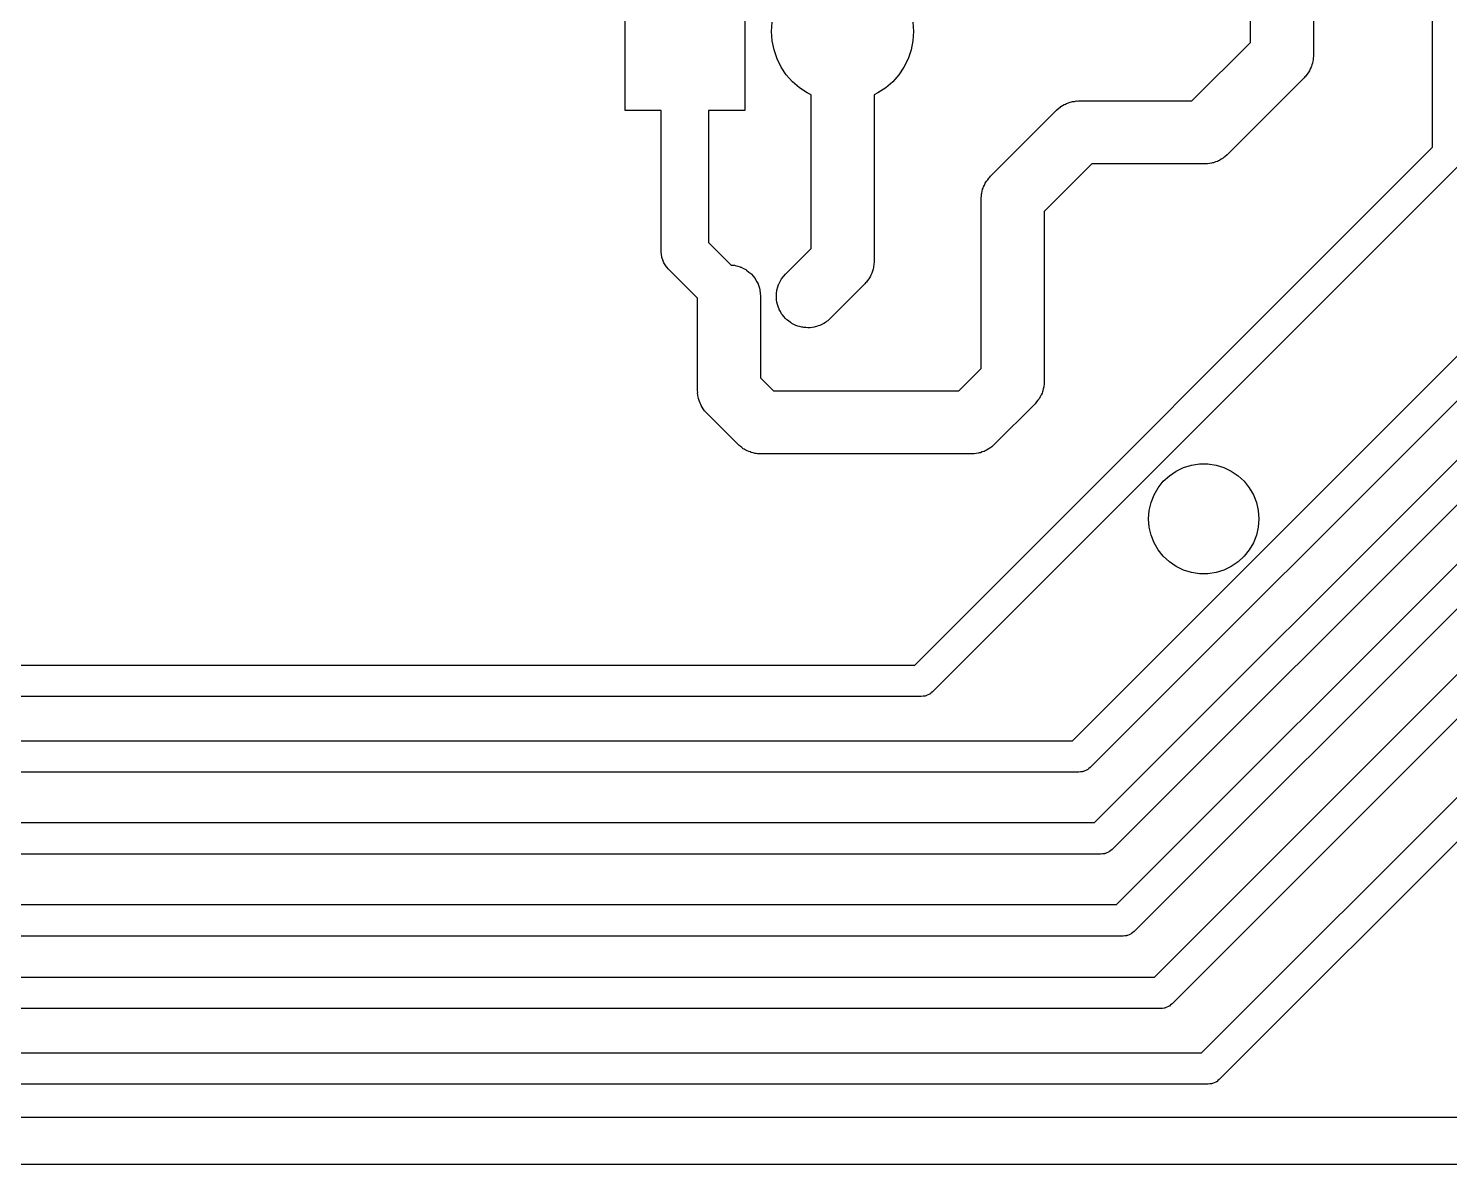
# Model space of a CAD drawing. Extents: x 62 to 248, y -138 to -62.
# Drawn here: x 158.27 to 203.36, y -137.85 to -101.8 of the extents above; entities that cross this region are included whole.
import ezdxf

# ---------------------------------------------------------------- set-up
doc = ezdxf.new("R2010")
doc.units = 0
doc.layers.add('BLACK', color=7, linetype='CONTINUOUS')

msp = doc.modelspace()

# ---------------------------------------------------------------- linework, layer by layer
at = {"layer": 'BLACK', "linetype": 'CONTINUOUS'}
for p, q in [((202.82, -105.572894), (202.82, -86.52)), ((181, -99.4), (181, -104.4)), ((197.04, -102.245786), (197.04, -100.46)), ((177.2, -104.4), (177.2, -100.707106)), ((199.04, -101.029541), (199.04, -102.66)), ((181.85, -101.9), (181.869249, -101.606316)), ((181.869249, -102.193684), (181.85, -101.9)), ((186.330751, -101.606316), (186.35, -101.9)), ((186.35, -101.9), (186.330751, -102.193684)), ((181.926667, -102.482343), (181.869249, -102.193684)), ((186.330751, -102.193684), (186.273333, -102.482343)), ((195.185786, -104.1), (197.04, -102.245786)), ((182.021271, -102.761038), (181.926667, -102.482343)), ((182.151443, -103.025), (182.021271, -102.761038)), ((186.178729, -102.761038), (186.048557, -103.025)), ((186.273333, -102.482343), (186.178729, -102.761038)), ((199.027204, -102.798462), (199.024314, -102.83642)), ((199.034869, -102.761168), (199.027204, -102.798462)), ((199.04, -102.66), (199.034869, -102.761168)), ((182.314955, -103.269713), (182.151443, -103.025)), ((186.048557, -103.025), (185.885045, -103.269713)), ((198.874972, -103.210292), (198.834942, -103.259384)), ((198.892597, -103.17655), (198.874972, -103.210292)), ((198.914347, -103.145302), (198.892597, -103.17655)), ((198.939326, -103.087092), (198.914347, -103.145302)), ((198.968653, -103.03095), (198.939326, -103.087092)), ((198.979126, -102.994347), (198.968653, -103.03095)), ((198.994139, -102.959363), (198.979126, -102.994347)), ((199.00689, -102.897313), (198.994139, -102.959363)), ((199.024314, -102.83642), (199.00689, -102.897313)), ((182.50901, -103.49099), (182.314955, -103.269713)), ((182.730287, -103.685045), (182.50901, -103.49099)), ((182.975, -103.848557), (182.730287, -103.685045)), ((185.469713, -103.685045), (185.225, -103.848557)), ((185.69099, -103.49099), (185.469713, -103.685045)), ((185.885045, -103.269713), (185.69099, -103.49099)), ((198.747107, -103.367107), (196.307107, -105.807107)), ((198.771167, -103.337598), (198.747107, -103.367107)), ((198.798758, -103.311372), (198.771167, -103.337598)), ((198.834942, -103.259384), (198.798758, -103.311372)), ((183.1, -103.9102), (182.975, -103.848557)), ((183.1, -108.785786), (183.1, -103.9102)), ((185.225, -103.848557), (185.1, -103.9102)), ((185.1, -103.9102), (185.1, -109.2)), ((191.266082, -104.162079), (191.324903, -104.138583)), ((191.324903, -104.138583), (191.362377, -104.131866)), ((191.362377, -104.131866), (191.398701, -104.12047)), ((191.398701, -104.12047), (191.461724, -104.114061)), ((191.461724, -104.114061), (191.524066, -104.102888)), ((191.524066, -104.102888), (191.562118, -104.103852)), ((191.562118, -104.103852), (191.6, -104.1)), ((191.6, -104.1), (195.185786, -104.1)), ((178.35, -104.4), (177.2, -104.4)), ((178.35, -108.9), (178.35, -104.4)), ((181, -104.4), (179.85, -104.4)), ((179.85, -104.4), (179.85, -108.58934)), ((188.792893, -106.492893), (190.892893, -104.392894)), ((190.892893, -104.392894), (190.968058, -104.324985)), ((190.968058, -104.324985), (190.999844, -104.304036)), ((190.999844, -104.304036), (191.028732, -104.279237)), ((191.028732, -104.279237), (191.084119, -104.248494)), ((191.084119, -104.248494), (191.137003, -104.213641)), ((191.137003, -104.213641), (191.172352, -104.19952)), ((191.172352, -104.19952), (191.205644, -104.181042)), ((191.205644, -104.181042), (191.266082, -104.162079)), ((186.392894, -122), (202.82, -105.572894)), ((196.115887, -105.951501), (196.062997, -105.98636)), ((196.171268, -105.920763), (196.115887, -105.951501)), ((196.200154, -105.895964), (196.171268, -105.920763)), ((196.231942, -105.875015), (196.200154, -105.895964)), ((196.307107, -105.807107), (196.231942, -105.875015)), ((203.753553, -106.053553), (186.953553, -122.853553)), ((192.014213, -106.1), (190.5, -107.614213)), ((195.6, -106.1), (192.014213, -106.1)), ((195.637881, -106.096147), (195.6, -106.1)), ((195.675933, -106.097112), (195.637881, -106.096147)), ((195.738273, -106.085939), (195.675933, -106.097112)), ((195.801299, -106.07953), (195.738273, -106.085939)), ((195.837624, -106.068132), (195.801299, -106.07953)), ((195.875096, -106.061417), (195.837624, -106.068132)), ((195.933918, -106.03792), (195.875096, -106.061417)), ((195.994356, -106.018958), (195.933918, -106.03792)), ((196.027642, -106.000482), (195.994356, -106.018958)), ((196.062997, -105.98636), (196.027642, -106.000482)), ((188.560873, -106.865653), (188.571347, -106.82905)), ((188.571347, -106.82905), (188.600673, -106.772907)), ((188.600673, -106.772907), (188.625653, -106.714698)), ((188.625653, -106.714698), (188.647402, -106.683449)), ((188.647402, -106.683449), (188.665028, -106.649708)), ((188.665028, -106.649708), (188.705057, -106.600615)), ((188.705057, -106.600615), (188.741242, -106.548628)), ((188.741242, -106.548628), (188.768832, -106.522401)), ((188.768832, -106.522401), (188.792893, -106.492893)), ((188.5, -107.2), (188.505131, -107.098832)), ((188.5, -112.585786), (188.5, -107.2)), ((188.505131, -107.098832), (188.512793, -107.061543)), ((188.512793, -107.061543), (188.515685, -107.02358)), ((188.515685, -107.02358), (188.533111, -106.962677)), ((188.533111, -106.962677), (188.545861, -106.900637)), ((188.545861, -106.900637), (188.560873, -106.865653)), ((190.5, -107.614213), (190.5, -113)), ((179.85, -108.58934), (180.567287, -109.306627)), ((178.35885, -108.975725), (178.35, -108.9)), ((178.365494, -109.051663), (178.35885, -108.975725)), ((178.368943, -109.062071), (178.365494, -109.051663)), ((178.370216, -109.072962), (178.368943, -109.062071)), ((178.396293, -109.144609), (178.370216, -109.072962)), ((182.292893, -109.592893), (183.1, -108.785786)), ((178.42027, -109.216963), (178.396293, -109.144609)), ((178.426025, -109.226293), (178.42027, -109.216963)), ((178.429776, -109.236599), (178.426025, -109.226293)), ((178.471664, -109.300287), (178.429776, -109.236599)), ((178.511688, -109.365177), (178.471664, -109.300287)), ((178.52186, -109.376607), (178.511688, -109.365177)), ((178.525467, -109.382091), (178.52186, -109.376607)), ((178.533406, -109.389581), (178.525467, -109.382091)), ((178.56967, -109.43033), (178.533406, -109.389581)), ((179.5, -110.36066), (178.56967, -109.43033)), ((180.567287, -109.306627), (180.580624, -109.30794)), ((180.580624, -109.30794), (180.651428, -109.311532)), ((180.651428, -109.311532), (180.672513, -109.316991)), ((180.672513, -109.316991), (180.69509, -109.319215)), ((180.69509, -109.319215), (180.776616, -109.343945)), ((180.776616, -109.343945), (180.847305, -109.362248)), ((180.847305, -109.362248), (180.864082, -109.370477)), ((180.864082, -109.370477), (180.882683, -109.37612)), ((180.882683, -109.37612), (180.961835, -109.418428)), ((180.961835, -109.418428), (181.028964, -109.451356)), ((181.028964, -109.451356), (181.04129, -109.460897)), ((181.04129, -109.460897), (181.05557, -109.46853)), ((181.05557, -109.46853), (181.128934, -109.528738)), ((181.128934, -109.528738), (181.188967, -109.575207)), ((185.039126, -109.534346), (185.028653, -109.57095)), ((185.054139, -109.499363), (185.039126, -109.534346)), ((185.066888, -109.437322), (185.054139, -109.499363)), ((185.084315, -109.37642), (185.066888, -109.437322)), ((185.087206, -109.338456), (185.084315, -109.37642)), ((185.094869, -109.301168), (185.087206, -109.338456)), ((185.1, -109.2), (185.094869, -109.301168)), ((181.188967, -109.575207), (181.197098, -109.584679)), ((181.197098, -109.584679), (181.207107, -109.592893)), ((181.207107, -109.592893), (181.271329, -109.671148)), ((181.271329, -109.671148), (181.320763, -109.728732)), ((181.320763, -109.728732), (181.325309, -109.736923)), ((181.325309, -109.736923), (181.33147, -109.74443)), ((181.33147, -109.74443), (181.383357, -109.841505)), ((181.383357, -109.841505), (181.418958, -109.905644)), ((181.418958, -109.905644), (181.42083, -109.911611)), ((181.42083, -109.911611), (181.42388, -109.917317)), ((181.42388, -109.917317), (181.460586, -110.038324)), ((182.019215, -110.10491), (182.051161, -109.999595)), ((182.051161, -109.999595), (182.071347, -109.92905)), ((182.071347, -109.92905), (182.074242, -109.923507)), ((182.074242, -109.923507), (182.07612, -109.917317)), ((182.07612, -109.917317), (182.13576, -109.805738)), ((182.13576, -109.805738), (182.165028, -109.749708)), ((182.165028, -109.749708), (182.167004, -109.747283)), ((182.167004, -109.747283), (182.16853, -109.74443)), ((182.16853, -109.74443), (182.292893, -109.592893)), ((184.807107, -109.907107), (183.707107, -111.007107)), ((184.831167, -109.877598), (184.807107, -109.907107)), ((184.858758, -109.851372), (184.831167, -109.877598)), ((184.894942, -109.799384), (184.858758, -109.851372)), ((184.934972, -109.750292), (184.894942, -109.799384)), ((184.952597, -109.71655), (184.934972, -109.750292)), ((184.974347, -109.685302), (184.952597, -109.71655)), ((184.999326, -109.627092), (184.974347, -109.685302)), ((185.028653, -109.57095), (184.999326, -109.627092)), ((179.5, -113.3), (179.5, -110.36066)), ((181.460586, -110.038324), (181.47953, -110.098701)), ((181.47953, -110.098701), (181.479846, -110.101817)), ((181.479846, -110.101817), (181.480785, -110.10491)), ((181.480785, -110.10491), (181.5, -110.3)), ((181.5, -110.3), (181.5, -112.885786)), ((182, -110.3), (182.00992, -110.199278)), ((182.001269, -110.312884), (182, -110.3)), ((182.000321, -110.325333), (182.001269, -110.312884)), ((182.009913, -110.400648), (182.000321, -110.325333)), ((182.019215, -110.49509), (182.009913, -110.400648)), ((182.00992, -110.199278), (182.015685, -110.12358)), ((182.015685, -110.12358), (182.018263, -110.114567)), ((182.018263, -110.114567), (182.019215, -110.10491)), ((182.023914, -110.510581), (182.019215, -110.49509)), ((182.025884, -110.526048), (182.023914, -110.510581)), ((182.05007, -110.596809), (182.025884, -110.526048)), ((182.07612, -110.682683), (182.05007, -110.596809)), ((182.085282, -110.699824), (182.07612, -110.682683)), ((182.091327, -110.717509), (182.085282, -110.699824)), ((182.128368, -110.780433), (182.091327, -110.717509)), ((182.16853, -110.85557), (182.128368, -110.780433)), ((182.182923, -110.873109), (182.16853, -110.85557)), ((182.193972, -110.891877), (182.182923, -110.873109)), ((182.241492, -110.944475), (182.193972, -110.891877)), ((191.392894, -124.4), (205.02, -110.772894)), ((192.092894, -127), (208.296447, -110.796446)), ((182.292893, -111.007107), (182.241492, -110.944475)), ((182.312946, -111.023564), (182.292893, -111.007107)), ((182.329615, -111.042014), (182.312946, -111.023564)), ((182.384842, -111.082568), (182.329615, -111.042014)), ((182.44443, -111.13147), (182.384842, -111.082568)), ((182.470189, -111.145238), (182.44443, -111.13147)), ((182.492705, -111.161772), (182.470189, -111.145238)), ((182.552657, -111.189318), (182.492705, -111.161772)), ((182.617317, -111.22388), (182.552657, -111.189318)), ((182.64839, -111.233306), (182.617317, -111.22388)), ((182.676562, -111.24625), (182.64839, -111.233306)), ((182.738258, -111.260566), (182.676562, -111.24625)), ((182.80491, -111.280785), (182.738258, -111.260566)), ((182.840488, -111.284289), (182.80491, -111.280785)), ((182.873661, -111.291987), (182.840488, -111.284289)), ((182.934223, -111.293521), (182.873661, -111.291987)), ((183, -111.3), (182.934223, -111.293521)), ((183.038859, -111.296172), (183, -111.3)), ((183.075933, -111.297112), (183.038859, -111.296172)), ((183.132798, -111.28692), (183.075933, -111.297112)), ((183.19509, -111.280785), (183.132798, -111.28692)), ((183.235607, -111.268494), (183.19509, -111.280785)), ((183.275096, -111.261417), (183.235607, -111.268494)), ((183.326093, -111.241045), (183.275096, -111.261417)), ((183.382683, -111.22388), (183.326093, -111.241045)), ((183.42295, -111.202356), (183.382683, -111.22388)), ((183.462997, -111.18636), (183.42295, -111.202356)), ((183.506423, -111.157739), (183.462997, -111.18636)), ((183.55557, -111.13147), (183.506423, -111.157739)), ((183.593444, -111.100386), (183.55557, -111.13147)), ((183.631942, -111.075015), (183.593444, -111.100386)), ((183.707107, -111.007107), (183.631942, -111.075015)), ((205.953553, -111.253553), (191.953553, -125.253553)), ((208.857107, -111.65), (192.653553, -127.853553)), ((187.785786, -113.3), (188.5, -112.585786)), ((192.792894, -129.6), (209.746447, -112.646447)), ((181.5, -112.885786), (181.914213, -113.3)), ((190.487206, -113.138455), (190.484315, -113.176419)), ((190.494869, -113.101168), (190.487206, -113.138455)), ((190.5, -113), (190.494869, -113.101168)), ((179.503852, -113.337881), (179.5, -113.3)), ((179.502888, -113.375933), (179.503852, -113.337881)), ((179.51406, -113.438273), (179.502888, -113.375933)), ((179.52047, -113.501299), (179.51406, -113.438273)), ((179.531867, -113.537624), (179.52047, -113.501299)), ((179.538583, -113.575096), (179.531867, -113.537624)), ((179.562079, -113.633918), (179.538583, -113.575096)), ((181.914213, -113.3), (187.785786, -113.3)), ((190.294942, -113.599384), (190.258758, -113.651372)), ((190.334972, -113.550292), (190.294942, -113.599384)), ((190.352596, -113.516551), (190.334972, -113.550292)), ((190.374347, -113.485302), (190.352596, -113.516551)), ((190.399328, -113.427088), (190.374347, -113.485302)), ((190.428653, -113.370949), (190.399328, -113.427088)), ((190.439125, -113.334348), (190.428653, -113.370949)), ((190.454139, -113.299363), (190.439125, -113.334348)), ((190.466889, -113.237318), (190.454139, -113.299363)), ((190.484315, -113.176419), (190.466889, -113.237318)), ((210.307106, -113.5), (193.353553, -130.453553)), ((179.581042, -113.694356), (179.562079, -113.633918)), ((179.599517, -113.727642), (179.581042, -113.694356)), ((179.61364, -113.762997), (179.599517, -113.727642)), ((179.648498, -113.815887), (179.61364, -113.762997)), ((179.679237, -113.871268), (179.648498, -113.815887)), ((179.704035, -113.900154), (179.679237, -113.871268)), ((179.724985, -113.931942), (179.704035, -113.900154)), ((179.792893, -114.007107), (179.724985, -113.931942)), ((180.792894, -115.007107), (179.792893, -114.007107)), ((190.207107, -113.707107), (188.907107, -115.007107)), ((190.231167, -113.677598), (190.207107, -113.707107)), ((190.258758, -113.651372), (190.231167, -113.677598)), ((193.992894, -131.9), (211.296447, -114.596446)), ((180.822399, -115.031165), (180.792894, -115.007107)), ((180.848628, -115.058758), (180.822399, -115.031165)), ((180.900612, -115.09494), (180.848628, -115.058758)), ((180.949708, -115.134973), (180.900612, -115.09494)), ((180.983454, -115.1526), (180.949708, -115.134973)), ((181.014698, -115.174347), (180.983454, -115.1526)), ((181.0729, -115.199323), (181.014698, -115.174347)), ((181.129051, -115.228654), (181.0729, -115.199323)), ((181.165657, -115.239128), (181.129051, -115.228654)), ((181.200637, -115.254139), (181.165657, -115.239128)), ((181.262677, -115.266888), (181.200637, -115.254139)), ((181.323581, -115.284315), (181.262677, -115.266888)), ((181.361544, -115.287206), (181.323581, -115.284315)), ((181.398832, -115.294869), (181.361544, -115.287206)), ((181.5, -115.3), (181.398832, -115.294869)), ((188.2, -115.3), (181.5, -115.3)), ((188.237881, -115.296147), (188.2, -115.3)), ((188.275933, -115.297112), (188.237881, -115.296147)), ((188.338273, -115.285939), (188.275933, -115.297112)), ((188.401299, -115.27953), (188.338273, -115.285939)), ((188.437624, -115.268132), (188.401299, -115.27953)), ((188.475096, -115.261417), (188.437624, -115.268132)), ((188.533918, -115.23792), (188.475096, -115.261417)), ((188.594356, -115.218958), (188.533918, -115.23792)), ((188.627642, -115.200482), (188.594356, -115.218958)), ((188.662997, -115.18636), (188.627642, -115.200482)), ((188.715887, -115.151501), (188.662997, -115.18636)), ((188.771268, -115.120763), (188.715887, -115.151501)), ((188.800154, -115.095964), (188.771268, -115.120763)), ((188.831942, -115.075015), (188.800154, -115.095964)), ((188.907107, -115.007107), (188.831942, -115.075015)), ((194.468893, -115.991795), (194.685, -115.844456)), ((211.857107, -115.45), (194.553553, -132.753553)), ((194.685, -115.844456), (194.920653, -115.730971)), ((194.920653, -115.730971), (195.170588, -115.653876)), ((195.170588, -115.653876), (195.429222, -115.614893)), ((195.429222, -115.614893), (195.690778, -115.614893)), ((195.690778, -115.614893), (195.949412, -115.653876)), ((195.949412, -115.653876), (196.199347, -115.730971)), ((196.199347, -115.730971), (196.435, -115.844456)), ((196.435, -115.844456), (196.651107, -115.991795)), ((194.114082, -116.37419), (194.277159, -116.169698)), ((194.277159, -116.169698), (194.468893, -115.991795)), ((196.651107, -115.991795), (196.842841, -116.169698)), ((196.842841, -116.169698), (197.005918, -116.37419)), ((193.887748, -116.844178), (193.983304, -116.600703)), ((193.983304, -116.600703), (194.114082, -116.37419)), ((195.492894, -134.3), (213.396447, -116.396446)), ((197.005918, -116.37419), (197.136696, -116.600703)), ((197.136696, -116.600703), (197.232252, -116.844178)), ((193.81, -117.36), (193.829546, -117.099176)), ((193.829546, -117.099176), (193.887748, -116.844178)), ((197.232252, -116.844178), (197.290454, -117.099176)), ((197.290454, -117.099176), (197.31, -117.36)), ((193.829546, -117.620824), (193.81, -117.36)), ((193.887748, -117.875822), (193.829546, -117.620824)), ((213.957107, -117.25), (196.053553, -135.153553)), ((197.290454, -117.620824), (197.232252, -117.875822)), ((197.31, -117.36), (197.290454, -117.620824)), ((193.983304, -118.119297), (193.887748, -117.875822)), ((194.114082, -118.34581), (193.983304, -118.119297)), ((197.136696, -118.119297), (197.005918, -118.34581)), ((197.232252, -117.875822), (197.136696, -118.119297)), ((194.277159, -118.550302), (194.114082, -118.34581)), ((194.468893, -118.728205), (194.277159, -118.550302)), ((196.842841, -118.550302), (196.651107, -118.728205)), ((197.005918, -118.34581), (196.842841, -118.550302)), ((194.685, -118.875544), (194.468893, -118.728205)), ((194.920653, -118.989029), (194.685, -118.875544)), ((195.170588, -119.066124), (194.920653, -118.989029)), ((196.199347, -118.989029), (195.949412, -119.066124)), ((196.435, -118.875544), (196.199347, -118.989029)), ((196.651107, -118.728205), (196.435, -118.875544)), ((195.429222, -119.105107), (195.170588, -119.066124)), ((195.690778, -119.105107), (195.429222, -119.105107)), ((195.949412, -119.066124), (195.690778, -119.105107)), ((143.207107, -122), (186.392894, -122)), ((186.6, -123), (143, -123)), ((186.652938, -122.992388), (186.6, -123)), ((186.706283, -122.988573), (186.652938, -122.992388)), ((186.7231, -122.9823), (186.706283, -122.988573)), ((186.740866, -122.979746), (186.7231, -122.9823)), ((186.789516, -122.957528), (186.740866, -122.979746)), ((186.839624, -122.938839), (186.789516, -122.957528)), ((186.85399, -122.928084), (186.839624, -122.938839)), ((186.87032, -122.920627), (186.85399, -122.928084)), ((186.910744, -122.885599), (186.87032, -122.920627)), ((186.953553, -122.853553), (186.910744, -122.885599)), ((141.607107, -124.4), (191.392894, -124.4)), ((191.839624, -125.338839), (191.789516, -125.357528)), ((191.85399, -125.328084), (191.839624, -125.338839)), ((191.87032, -125.320627), (191.85399, -125.328084)), ((191.910744, -125.285599), (191.87032, -125.320627)), ((191.953553, -125.253553), (191.910744, -125.285599)), ((191.6, -125.4), (141.4, -125.4)), ((191.652938, -125.392388), (191.6, -125.4)), ((191.706283, -125.388573), (191.652938, -125.392388)), ((191.7231, -125.3823), (191.706283, -125.388573)), ((191.740866, -125.379746), (191.7231, -125.3823)), ((191.789516, -125.357528), (191.740866, -125.379746)), ((139.207107, -127), (192.092894, -127)), ((192.3, -128), (139, -128)), ((192.352938, -127.992388), (192.3, -128)), ((192.406283, -127.988573), (192.352938, -127.992388)), ((192.4231, -127.9823), (192.406283, -127.988573)), ((192.440866, -127.979746), (192.4231, -127.9823)), ((192.489516, -127.957528), (192.440866, -127.979746)), ((192.539624, -127.938839), (192.489516, -127.957528)), ((192.55399, -127.928084), (192.539624, -127.938839)), ((192.57032, -127.920627), (192.55399, -127.928084)), ((192.610744, -127.885599), (192.57032, -127.920627)), ((192.653553, -127.853553), (192.610744, -127.885599)), ((136.807107, -129.6), (192.792894, -129.6)), ((193, -130.6), (136.6, -130.6)), ((193.052938, -130.592388), (193, -130.6)), ((193.106283, -130.588573), (193.052938, -130.592388)), ((193.1231, -130.5823), (193.106283, -130.588573)), ((193.140866, -130.579746), (193.1231, -130.5823)), ((193.189516, -130.557528), (193.140866, -130.579746)), ((193.239624, -130.538839), (193.189516, -130.557528)), ((193.25399, -130.528084), (193.239624, -130.538839)), ((193.27032, -130.520627), (193.25399, -130.528084)), ((193.310744, -130.485599), (193.27032, -130.520627)), ((193.353553, -130.453553), (193.310744, -130.485599)), ((133.307106, -131.9), (193.992894, -131.9)), ((194.2, -132.9), (133.1, -132.9)), ((194.252938, -132.892388), (194.2, -132.9)), ((194.306283, -132.888573), (194.252938, -132.892388)), ((194.3231, -132.8823), (194.306283, -132.888573)), ((194.340866, -132.879746), (194.3231, -132.8823)), ((194.389516, -132.857528), (194.340866, -132.879746)), ((194.439624, -132.838839), (194.389516, -132.857528)), ((194.45399, -132.828084), (194.439624, -132.838839)), ((194.47032, -132.820627), (194.45399, -132.828084)), ((194.510744, -132.785599), (194.47032, -132.820627)), ((194.553553, -132.753553), (194.510744, -132.785599)), ((131.007106, -134.3), (195.492894, -134.3)), ((195.889516, -135.257528), (195.840866, -135.279746)), ((195.939624, -135.238839), (195.889516, -135.257528)), ((195.95399, -135.228084), (195.939624, -135.238839)), ((195.97032, -135.220627), (195.95399, -135.228084)), ((196.010744, -135.185599), (195.97032, -135.220627)), ((196.053553, -135.153553), (196.010744, -135.185599)), ((195.7, -135.3), (130.8, -135.3)), ((195.752938, -135.292388), (195.7, -135.3)), ((195.806283, -135.288573), (195.752938, -135.292388)), ((195.8231, -135.2823), (195.806283, -135.288573)), ((195.840866, -135.279746), (195.8231, -135.2823)), ((118.31066, -136.35), (206.28934, -136.35)), ((206.6, -137.85), (118, -137.85))]:
    msp.add_line(p, q, dxfattribs=at)

doc.saveas('drawing.dxf')
